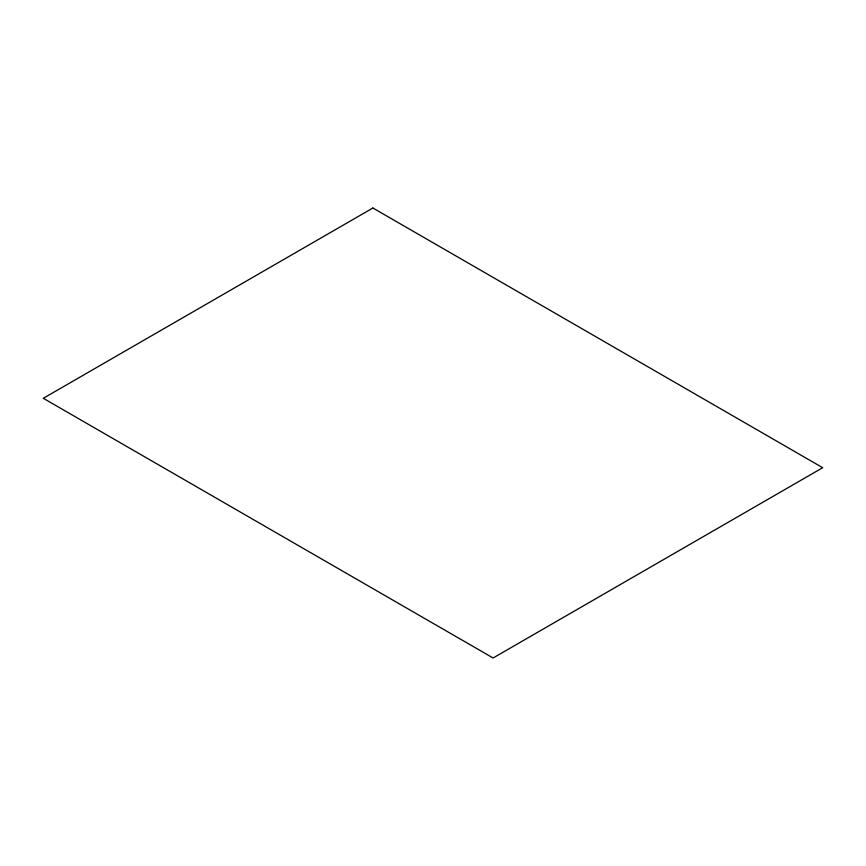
<?xml version="1.0" encoding="UTF-8"?>
<svg xmlns="http://www.w3.org/2000/svg" width="866" height="866" viewBox="0 0 866 866"><rect width="100%" height="100%" fill="white"/><g stroke="black" fill="none" stroke-linecap="round" stroke-linejoin="round"><path stroke-width="1.3" d="M372.9 208.013L43.3 398.295L493.1 657.987L822.7 467.705L372.9 208.013"/></g></svg>
